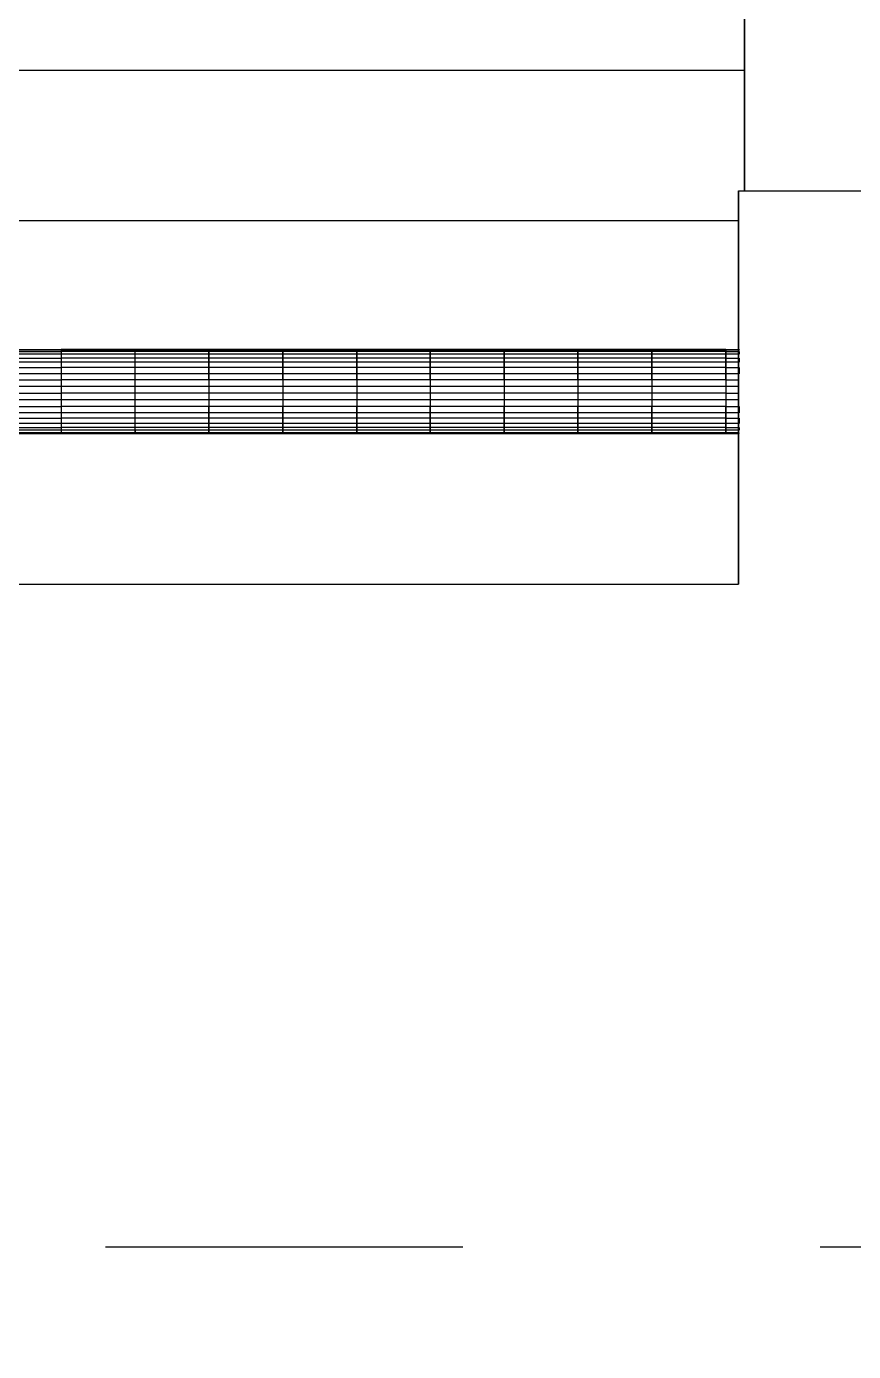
# Model space of a CAD drawing. Header units: metres. Extents: x -298 to 779, y -265 to 213.
# Drawn here: x -89.1789 to -88.9475, y -2.1569 to -1.7862 of the extents above; entities that cross this region are included whole.
import ezdxf

# ---------------------------------------------------------------- set-up
doc = ezdxf.new("R2010")
doc.units = ezdxf.units.M
doc.header["$LTSCALE"] = 0.01
doc.header["$MEASUREMENT"] = 0
doc.linetypes.add('ACAD_ISO08W100', pattern=[36, 24, -3, 6, -3])
doc.layers.add('Dimension', color=253, linetype='ACAD_ISO08W100', transparency=0.5)
doc.layers.add('Furniture', color=130, linetype='Continuous')
doc.layers.add('HATCH', color=90, linetype='Continuous')

msp = doc.modelspace()

# ---------------------------------------------------------------- hatches: boundary and pattern name
at = {"layer": 'HATCH', "transparency": 33554457}
h = msp.add_hatch(dxfattribs=at)
h.set_pattern_fill('ANSI37', color=256, scale=2, angle=45)
h.set_pattern_definition([(90, (-150.1155, 1e-14), (-0.25, 0), []), (180, (-150.1155, 1e-14), (-3e-17, -0.25), [])])
h.paths.add_polyline_path([(-84.48379, 1.87232), (-86.18379, 1.87232), (-86.18379, 0.87232), (-86.13379, 0.87232), (-86.13379, 0.97232), (-86.13379, 1.47232), (-86.13379, 1.57232), (-86.09879, 1.57232, -0.405536), (-85.43277, 0.87232), (-85.38379, 0.87232), (-84.48379, 0.87232)])
h.paths.add_polyline_path([(-85.34575, 1.51839, -0.029221), (-84.73733, 1.62222), (-84.73733, 1.65208), (-84.72933, 1.66008), (-84.70111, 1.66008), (-84.69303, 1.65223), (-84.69229, 1.62609), (-84.55384, 1.57119, -0.100832), (-84.55384, 1.17344), (-84.69229, 1.11855), (-84.73733, 1.12241, -0.029221), (-85.34575, 1.22624, -0.049393), (-85.36533, 1.37232, -0.049393)], flags=16)
h.paths.add_polyline_path([(-84.62133, 1.57082), (-84.62133, 1.17382, -0.414214), (-84.62933, 1.16582), (-84.83733, 1.16582, -0.414214), (-84.84533, 1.17382), (-84.84533, 1.57082, -0.414214), (-84.83733, 1.57882), (-84.62933, 1.57882, -0.414214)], flags=0)
h.paths.add_polyline_path([(-84.73733, 1.6118), (-84.69189, 1.6118), (-84.69135, 1.59273, 0.006314), (-84.73733, 1.59893)], flags=0)
h.paths.add_polyline_path([(-83.68379, 1.77232), (-83.98379, 1.77232), (-83.98379, 1.87232), (-84.28379, 1.87232), (-84.28379, 0.87232), (-84.23379, 0.87232), (-84.23379, 0.97232), (-84.23379, 1.47232), (-84.23379, 1.57232), (-84.19879, 1.57232, -0.217979), (-83.68379, 1.31138)])
h.paths.add_polyline_path([(-82.88379, 1.87232), (-83.58379, 1.87232), (-83.58379, 1.77232), (-83.68379, 1.77232), (-83.68379, 1.31138, -0.172324), (-83.53277, 0.87232), (-83.48379, 0.87232), (-82.88379, 0.87232), (-82.88379, 1.30982), (-82.89629, 1.30982), (-82.89629, 1.34732), (-82.98379, 1.33482), (-83.00879, 1.32232), (-83.03379, 1.32232), (-83.03379, 1.42232), (-83.00879, 1.42232), (-82.98379, 1.40982), (-82.89629, 1.39732), (-82.89629, 1.43482), (-82.88379, 1.43482)])
h.paths.add_polyline_path([(-83.68379, 1.31138, 0.217979), (-84.19879, 1.57232), (-84.19879, 1.47232), (-84.19879, 0.97232), (-84.19879, 0.87232), (-83.68379, 0.87232)])
h.paths.add_polyline_path([(-83.68379, 1.31138), (-83.68379, 0.87232), (-83.53277, 0.87232, 0.172324)], flags=17)
h.paths.add_polyline_path([(-86.09879, 1.57232), (-86.09879, 1.47232), (-86.09879, 0.97232), (-86.09879, 0.87232), (-85.43277, 0.87232, 0.405536)], flags=17)
h.paths.add_polyline_path([(-99.87541, 7.37421), (-99.62002, 7.37421), (-99.62002, 7.78635), (-99.87541, 7.78635)], flags=9)
h.paths.add_polyline_path([(-99.96143, -2.32661), (-99.55065, -2.32661), (-99.55065, -1.91446), (-99.96143, -1.91446)], flags=9)
h.paths.add_polyline_path([(-99.87487, -1.32661), (-99.61948, -1.32661), (-99.61948, -0.91446), (-99.87487, -0.91446)], flags=9)
h.paths.add_polyline_path([(-99.87473, 1.67339), (-99.61934, 1.67339), (-99.61934, 2.08554), (-99.87473, 2.08554)], flags=9)
h.paths.add_polyline_path([(-99.87548, 4.27421), (-99.62009, 4.27421), (-99.62009, 4.68635), (-99.87548, 4.68635)], flags=9)
h.paths.add_polyline_path([(-99.87405, 5.77339), (-99.61866, 5.77339), (-99.61866, 6.18554), (-99.87405, 6.18554)], flags=9)
h.paths.add_polyline_path([(-99.87023, 8.77421), (-99.61484, 8.77421), (-99.61484, 9.18635), (-99.87023, 9.18635)], flags=9)
h.paths.add_polyline_path([(-100.23111, 10.77339), (-99.97572, 10.77339), (-99.97572, 11.18554), (-100.23111, 11.18554)], flags=9)
h.paths.add_polyline_path([(-99.87193, 11.27339), (-99.61654, 11.27339), (-99.61654, 11.68554), (-99.87193, 11.68554)], flags=9)
h.paths.add_polyline_path([(-99.86477, 13.77339), (-99.60938, 13.77339), (-99.60938, 14.18554), (-99.86477, 14.18554)], flags=9)
h.paths.add_polyline_path([(-80.83029, 21.59496), (-80.55962, 21.59496), (-80.55962, 22.00711), (-80.83029, 22.00711)], flags=9)
h.paths.add_polyline_path([(-83.83664, 21.59496), (-83.55028, 21.59496), (-83.55028, 22.00711), (-83.83664, 22.00711)], flags=9)
h.paths.add_polyline_path([(-88.64414, 21.59496), (-88.34237, 21.59496), (-88.34237, 22.00711), (-88.64414, 22.00711)], flags=9)
h.paths.add_polyline_path([(-90.34223, 21.59155), (-90.04046, 21.59155), (-90.04046, 22.00369), (-90.34223, 22.00369)], flags=9)
h.paths.add_polyline_path([(-92.13589, 21.59496), (-91.84953, 21.59496), (-91.84953, 22.00711), (-92.13589, 22.00711)], flags=9)
h.paths.add_polyline_path([(-93.9337, 21.59496), (-93.64653, 21.59496), (-93.64653, 22.00711), (-93.9337, 22.00711)], flags=9)

# ---------------------------------------------------------------- linework, layer by layer
at = {"layer": 'Dimension'}
msp.add_line((-98.13679, -2.12768), (-78.11162, -2.12768), dxfattribs=at)
at = {"layer": 'Furniture'}
for p, q in [((-88.97796, -1.83235), (-88.97796, -1.76143)), ((-88.97796, -1.76143), (-88.97796, -1.83235)), ((-88.97778, -1.79849), (-89.59055, -1.79849)), ((-88.97966, -1.9422), (-88.97966, -1.83216)), ((-88.97966, -1.83216), (-88.97966, -1.9422)), ((-88.97966, -1.83216), (-88.86379, -1.83216)), ((-89.57945, -1.84044), (-88.97966, -1.84044)), ((-89.18977, -1.87655), (-89.16926, -1.87655)), ((-89.16926, -1.87674), (-89.18977, -1.87674)), ((-89.18977, -1.87712), (-89.16926, -1.87712)), ((-89.16926, -1.87787), (-89.18977, -1.87787)), ((-89.18977, -1.879), (-89.16926, -1.879)), ((-89.14857, -1.87655), (-89.16926, -1.87655)), ((-89.16926, -1.87655), (-89.16926, -1.87674)), ((-89.16926, -1.87674), (-89.16926, -1.87655)), ((-89.16926, -1.87655), (-89.16926, -1.87674)), ((-89.14857, -1.87674), (-89.16926, -1.87674)), ((-89.16926, -1.87674), (-89.16926, -1.87712)), ((-89.16926, -1.87674), (-89.16926, -1.87712)), ((-89.14857, -1.87712), (-89.16926, -1.87712)), ((-89.16926, -1.87712), (-89.16926, -1.87787)), ((-89.16926, -1.87712), (-89.16926, -1.87787)), ((-89.16926, -1.87712), (-89.16926, -1.87787)), ((-89.14857, -1.87787), (-89.16926, -1.87787)), ((-89.16926, -1.87787), (-89.16926, -1.879)), ((-89.16926, -1.87787), (-89.16926, -1.879)), ((-89.14857, -1.879), (-89.16926, -1.879)), ((-89.16926, -1.879), (-89.16926, -1.88012)), ((-89.16926, -1.879), (-89.16926, -1.88012)), ((-89.16926, -1.879), (-89.16926, -1.88012)), ((-89.12788, -1.87655), (-89.14857, -1.87655)), ((-89.14857, -1.87674), (-89.14857, -1.87655)), ((-89.14857, -1.87655), (-89.14857, -1.87674)), ((-89.12788, -1.87674), (-89.14857, -1.87674)), ((-89.14857, -1.87712), (-89.14857, -1.87674)), ((-89.12788, -1.87712), (-89.14857, -1.87712)), ((-89.14857, -1.87787), (-89.14857, -1.87712)), ((-89.12788, -1.87787), (-89.14857, -1.87787)), ((-89.14857, -1.879), (-89.14857, -1.87787)), ((-89.12788, -1.879), (-89.14857, -1.879)), ((-89.14857, -1.88012), (-89.14857, -1.879)), ((-89.10719, -1.87655), (-89.12788, -1.87655)), ((-89.12788, -1.87674), (-89.12788, -1.87655)), ((-89.10719, -1.87674), (-89.12788, -1.87674)), ((-89.12788, -1.87712), (-89.12788, -1.87674)), ((-89.12788, -1.87674), (-89.12788, -1.87712)), ((-89.10719, -1.87712), (-89.12788, -1.87712)), ((-89.12788, -1.87787), (-89.12788, -1.87712)), ((-89.12788, -1.87712), (-89.12788, -1.87787)), ((-89.10719, -1.87787), (-89.12788, -1.87787)), ((-89.12788, -1.879), (-89.12788, -1.87787)), ((-89.12788, -1.87787), (-89.12788, -1.879)), ((-89.10719, -1.879), (-89.12788, -1.879)), ((-89.12788, -1.88012), (-89.12788, -1.879)), ((-89.12788, -1.879), (-89.12788, -1.88012)), ((-89.0865, -1.87655), (-89.10719, -1.87655)), ((-89.10719, -1.87674), (-89.10719, -1.87655)), ((-89.0865, -1.87674), (-89.10719, -1.87674)), ((-89.10719, -1.87712), (-89.10719, -1.87674)), ((-89.10719, -1.87674), (-89.10719, -1.87712)), ((-89.0865, -1.87712), (-89.10719, -1.87712)), ((-89.10719, -1.87787), (-89.10719, -1.87712)), ((-89.10719, -1.87712), (-89.10719, -1.87787)), ((-89.0865, -1.87787), (-89.10719, -1.87787)), ((-89.10719, -1.879), (-89.10719, -1.87787)), ((-89.10719, -1.87787), (-89.10719, -1.879)), ((-89.0865, -1.879), (-89.10719, -1.879)), ((-89.10719, -1.88012), (-89.10719, -1.879)), ((-89.10719, -1.879), (-89.10719, -1.88012)), ((-89.066, -1.87655), (-89.0865, -1.87655)), ((-89.0865, -1.87674), (-89.0865, -1.87655)), ((-89.066, -1.87674), (-89.0865, -1.87674)), ((-89.0865, -1.87712), (-89.0865, -1.87674)), ((-89.0865, -1.87674), (-89.0865, -1.87712)), ((-89.066, -1.87712), (-89.0865, -1.87712)), ((-89.0865, -1.87787), (-89.0865, -1.87712)), ((-89.0865, -1.87712), (-89.0865, -1.87787)), ((-89.066, -1.87787), (-89.0865, -1.87787)), ((-89.0865, -1.879), (-89.0865, -1.87787)), ((-89.0865, -1.87787), (-89.0865, -1.879)), ((-89.066, -1.879), (-89.0865, -1.879)), ((-89.0865, -1.88012), (-89.0865, -1.879)), ((-89.0865, -1.879), (-89.0865, -1.88012)), ((-89.0453, -1.87655), (-89.066, -1.87655)), ((-89.066, -1.87674), (-89.066, -1.87655)), ((-89.0453, -1.87674), (-89.066, -1.87674)), ((-89.066, -1.87712), (-89.066, -1.87674)), ((-89.066, -1.87674), (-89.066, -1.87712)), ((-89.0453, -1.87712), (-89.066, -1.87712)), ((-89.066, -1.87787), (-89.066, -1.87712)), ((-89.066, -1.87712), (-89.066, -1.87787)), ((-89.0453, -1.87787), (-89.066, -1.87787)), ((-89.066, -1.879), (-89.066, -1.87787)), ((-89.066, -1.87787), (-89.066, -1.879)), ((-89.0453, -1.879), (-89.066, -1.879)), ((-89.066, -1.88012), (-89.066, -1.879)), ((-89.066, -1.879), (-89.066, -1.88012)), ((-89.02461, -1.87655), (-89.0453, -1.87655)), ((-89.0453, -1.87674), (-89.0453, -1.87655)), ((-89.02461, -1.87674), (-89.0453, -1.87674)), ((-89.0453, -1.87712), (-89.0453, -1.87674)), ((-89.0453, -1.87674), (-89.0453, -1.87712)), ((-89.02461, -1.87712), (-89.0453, -1.87712)), ((-89.0453, -1.87787), (-89.0453, -1.87712)), ((-89.0453, -1.87712), (-89.0453, -1.87787)), ((-89.02461, -1.87787), (-89.0453, -1.87787)), ((-89.0453, -1.879), (-89.0453, -1.87787)), ((-89.0453, -1.87787), (-89.0453, -1.879)), ((-89.02461, -1.879), (-89.0453, -1.879)), ((-89.0453, -1.88012), (-89.0453, -1.879)), ((-89.0453, -1.879), (-89.0453, -1.88012)), ((-89.00392, -1.87655), (-89.02461, -1.87655)), ((-89.02461, -1.87674), (-89.02461, -1.87655)), ((-89.00392, -1.87674), (-89.02461, -1.87674)), ((-89.02461, -1.87712), (-89.02461, -1.87674)), ((-89.02461, -1.87674), (-89.02461, -1.87712)), ((-89.00392, -1.87712), (-89.02461, -1.87712)), ((-89.02461, -1.87787), (-89.02461, -1.87712)), ((-89.02461, -1.87712), (-89.02461, -1.87787)), ((-89.00392, -1.87787), (-89.02461, -1.87787)), ((-89.02461, -1.879), (-89.02461, -1.87787)), ((-89.02461, -1.87787), (-89.02461, -1.879)), ((-89.00392, -1.879), (-89.02461, -1.879)), ((-89.02461, -1.88012), (-89.02461, -1.879)), ((-89.02461, -1.879), (-89.02461, -1.88012)), ((-88.98323, -1.87655), (-89.00392, -1.87655)), ((-89.00392, -1.87674), (-89.00392, -1.87655)), ((-88.98323, -1.87674), (-89.00392, -1.87674)), ((-89.00392, -1.87712), (-89.00392, -1.87674)), ((-89.00392, -1.87674), (-89.00392, -1.87712)), ((-88.98323, -1.87712), (-89.00392, -1.87712)), ((-89.00392, -1.87787), (-89.00392, -1.87712)), ((-89.00392, -1.87712), (-89.00392, -1.87787)), ((-88.98323, -1.87787), (-89.00392, -1.87787)), ((-89.00392, -1.879), (-89.00392, -1.87787)), ((-89.00392, -1.87787), (-89.00392, -1.879)), ((-88.98323, -1.879), (-89.00392, -1.879)), ((-89.00392, -1.88012), (-89.00392, -1.879)), ((-89.00392, -1.879), (-89.00392, -1.88012)), ((-88.98323, -1.87655), (-88.97947, -1.87655)), ((-88.98323, -1.87674), (-88.98323, -1.87655)), ((-88.97947, -1.87674), (-88.98323, -1.87674)), ((-88.98323, -1.87674), (-88.98323, -1.87712)), ((-88.98323, -1.87712), (-88.98323, -1.87674)), ((-88.98323, -1.87674), (-88.98323, -1.87712)), ((-88.98323, -1.87712), (-88.97947, -1.87712)), ((-88.98323, -1.87787), (-88.98323, -1.87712)), ((-88.98323, -1.87712), (-88.98323, -1.87787)), ((-88.97947, -1.87787), (-88.98323, -1.87787)), ((-88.98323, -1.87787), (-88.98323, -1.879)), ((-88.98323, -1.879), (-88.98323, -1.87787)), ((-88.98323, -1.87787), (-88.98323, -1.879)), ((-88.98323, -1.879), (-88.97947, -1.879)), ((-88.98323, -1.88012), (-88.98323, -1.879)), ((-88.98323, -1.879), (-88.98323, -1.88012)), ((-88.97947, -1.87655), (-88.97947, -1.87674)), ((-88.97947, -1.87712), (-88.97947, -1.87787)), ((-88.97947, -1.879), (-88.97947, -1.88012)), ((-89.16926, -1.88012), (-89.18977, -1.88012)), ((-89.18977, -1.88163), (-89.16926, -1.88163)), ((-89.16926, -1.88332), (-89.18977, -1.88332)), ((-89.14857, -1.88012), (-89.16926, -1.88012)), ((-89.16926, -1.88012), (-89.16926, -1.88163)), ((-89.16926, -1.88012), (-89.16926, -1.88163)), ((-89.14857, -1.88163), (-89.16926, -1.88163)), ((-89.16926, -1.88163), (-89.16926, -1.88332)), ((-89.16926, -1.88163), (-89.16926, -1.88332)), ((-89.16926, -1.88163), (-89.16926, -1.88332)), ((-89.14857, -1.88332), (-89.16926, -1.88332)), ((-89.16926, -1.88332), (-89.16926, -1.88502)), ((-89.16926, -1.88332), (-89.16926, -1.88502)), ((-89.12788, -1.88012), (-89.14857, -1.88012)), ((-89.14857, -1.88163), (-89.14857, -1.88012)), ((-89.12788, -1.88163), (-89.14857, -1.88163)), ((-89.14857, -1.88332), (-89.14857, -1.88163)), ((-89.12788, -1.88332), (-89.14857, -1.88332)), ((-89.14857, -1.88502), (-89.14857, -1.88332)), ((-89.10719, -1.88012), (-89.12788, -1.88012)), ((-89.12788, -1.88163), (-89.12788, -1.88012)), ((-89.12788, -1.88012), (-89.12788, -1.88163)), ((-89.10719, -1.88163), (-89.12788, -1.88163)), ((-89.12788, -1.88332), (-89.12788, -1.88163)), ((-89.12788, -1.88163), (-89.12788, -1.88332)), ((-89.10719, -1.88332), (-89.12788, -1.88332)), ((-89.12788, -1.88502), (-89.12788, -1.88332)), ((-89.12788, -1.88332), (-89.12788, -1.88502)), ((-89.0865, -1.88012), (-89.10719, -1.88012)), ((-89.10719, -1.88163), (-89.10719, -1.88012)), ((-89.10719, -1.88012), (-89.10719, -1.88163)), ((-89.0865, -1.88163), (-89.10719, -1.88163)), ((-89.10719, -1.88332), (-89.10719, -1.88163)), ((-89.10719, -1.88163), (-89.10719, -1.88332)), ((-89.0865, -1.88332), (-89.10719, -1.88332)), ((-89.10719, -1.88502), (-89.10719, -1.88332)), ((-89.10719, -1.88332), (-89.10719, -1.88502)), ((-89.066, -1.88012), (-89.0865, -1.88012)), ((-89.0865, -1.88163), (-89.0865, -1.88012)), ((-89.0865, -1.88012), (-89.0865, -1.88163)), ((-89.066, -1.88163), (-89.0865, -1.88163)), ((-89.0865, -1.88332), (-89.0865, -1.88163)), ((-89.0865, -1.88163), (-89.0865, -1.88332)), ((-89.066, -1.88332), (-89.0865, -1.88332)), ((-89.0865, -1.88502), (-89.0865, -1.88332)), ((-89.0865, -1.88332), (-89.0865, -1.88502)), ((-89.0453, -1.88012), (-89.066, -1.88012)), ((-89.066, -1.88163), (-89.066, -1.88012)), ((-89.066, -1.88012), (-89.066, -1.88163)), ((-89.0453, -1.88163), (-89.066, -1.88163)), ((-89.066, -1.88332), (-89.066, -1.88163)), ((-89.066, -1.88163), (-89.066, -1.88332)), ((-89.0453, -1.88332), (-89.066, -1.88332)), ((-89.066, -1.88502), (-89.066, -1.88332)), ((-89.066, -1.88332), (-89.066, -1.88502)), ((-89.02461, -1.88012), (-89.0453, -1.88012)), ((-89.0453, -1.88163), (-89.0453, -1.88012)), ((-89.0453, -1.88012), (-89.0453, -1.88163)), ((-89.02461, -1.88163), (-89.0453, -1.88163)), ((-89.0453, -1.88332), (-89.0453, -1.88163)), ((-89.0453, -1.88163), (-89.0453, -1.88332)), ((-89.02461, -1.88332), (-89.0453, -1.88332)), ((-89.0453, -1.88502), (-89.0453, -1.88332)), ((-89.0453, -1.88332), (-89.0453, -1.88502)), ((-89.00392, -1.88012), (-89.02461, -1.88012)), ((-89.02461, -1.88163), (-89.02461, -1.88012)), ((-89.02461, -1.88012), (-89.02461, -1.88163)), ((-89.00392, -1.88163), (-89.02461, -1.88163)), ((-89.02461, -1.88332), (-89.02461, -1.88163)), ((-89.02461, -1.88163), (-89.02461, -1.88332)), ((-89.00392, -1.88332), (-89.02461, -1.88332)), ((-89.02461, -1.88502), (-89.02461, -1.88332)), ((-89.02461, -1.88332), (-89.02461, -1.88502)), ((-88.98323, -1.88012), (-89.00392, -1.88012)), ((-89.00392, -1.88163), (-89.00392, -1.88012)), ((-89.00392, -1.88012), (-89.00392, -1.88163)), ((-88.98323, -1.88163), (-89.00392, -1.88163)), ((-89.00392, -1.88332), (-89.00392, -1.88163)), ((-89.00392, -1.88163), (-89.00392, -1.88332)), ((-88.98323, -1.88332), (-89.00392, -1.88332)), ((-89.00392, -1.88502), (-89.00392, -1.88332)), ((-89.00392, -1.88332), (-89.00392, -1.88502)), ((-88.97947, -1.88012), (-88.98323, -1.88012)), ((-88.98323, -1.88012), (-88.98323, -1.88163)), ((-88.98323, -1.88163), (-88.98323, -1.88012)), ((-88.98323, -1.88012), (-88.98323, -1.88163)), ((-88.98323, -1.88163), (-88.97947, -1.88163)), ((-88.98323, -1.88332), (-88.98323, -1.88163)), ((-88.98323, -1.88163), (-88.98323, -1.88332)), ((-88.97947, -1.88332), (-88.98323, -1.88332)), ((-88.98323, -1.88332), (-88.98323, -1.88502)), ((-88.98323, -1.88502), (-88.98323, -1.88332)), ((-88.98323, -1.88332), (-88.98323, -1.88502)), ((-88.97947, -1.88163), (-88.97947, -1.88332)), ((-89.18977, -1.88502), (-89.16926, -1.88502)), ((-89.16926, -1.8869), (-89.18977, -1.8869)), ((-89.14857, -1.88502), (-89.16926, -1.88502)), ((-89.16926, -1.88502), (-89.16926, -1.8869)), ((-89.14857, -1.8869), (-89.16926, -1.8869)), ((-89.16926, -1.8869), (-89.16926, -1.88878)), ((-89.12788, -1.88502), (-89.14857, -1.88502)), ((-89.14857, -1.8869), (-89.14857, -1.88502)), ((-89.12788, -1.8869), (-89.14857, -1.8869)), ((-89.14857, -1.88878), (-89.14857, -1.8869)), ((-89.10719, -1.88502), (-89.12788, -1.88502)), ((-89.12788, -1.88502), (-89.12788, -1.8869)), ((-89.10719, -1.8869), (-89.12788, -1.8869)), ((-89.12788, -1.8869), (-89.12788, -1.88878)), ((-89.0865, -1.88502), (-89.10719, -1.88502)), ((-89.10719, -1.88502), (-89.10719, -1.8869)), ((-89.0865, -1.8869), (-89.10719, -1.8869)), ((-89.10719, -1.8869), (-89.10719, -1.88878)), ((-89.066, -1.88502), (-89.0865, -1.88502)), ((-89.0865, -1.88502), (-89.0865, -1.8869)), ((-89.066, -1.8869), (-89.0865, -1.8869)), ((-89.0865, -1.8869), (-89.0865, -1.88878)), ((-89.0453, -1.88502), (-89.066, -1.88502)), ((-89.066, -1.88502), (-89.066, -1.8869)), ((-89.0453, -1.8869), (-89.066, -1.8869)), ((-89.066, -1.8869), (-89.066, -1.88878)), ((-89.02461, -1.88502), (-89.0453, -1.88502)), ((-89.0453, -1.88502), (-89.0453, -1.8869)), ((-89.02461, -1.8869), (-89.0453, -1.8869)), ((-89.0453, -1.8869), (-89.0453, -1.88878)), ((-89.00392, -1.88502), (-89.02461, -1.88502)), ((-89.02461, -1.88502), (-89.02461, -1.8869)), ((-89.00392, -1.8869), (-89.02461, -1.8869)), ((-89.02461, -1.8869), (-89.02461, -1.88878)), ((-88.98323, -1.88502), (-89.00392, -1.88502)), ((-89.00392, -1.88502), (-89.00392, -1.8869)), ((-88.98323, -1.8869), (-89.00392, -1.8869)), ((-89.00392, -1.8869), (-89.00392, -1.88878)), ((-88.98323, -1.88502), (-88.97947, -1.88502)), ((-88.98323, -1.88502), (-88.98323, -1.8869)), ((-88.97947, -1.8869), (-88.98323, -1.8869)), ((-88.98323, -1.8869), (-88.98323, -1.88878)), ((-89.18977, -1.88878), (-89.16926, -1.88878)), ((-89.16926, -1.89066), (-89.18977, -1.89066)), ((-89.14857, -1.88878), (-89.16926, -1.88878)), ((-89.16926, -1.88878), (-89.16926, -1.89066)), ((-89.14857, -1.89066), (-89.16926, -1.89066)), ((-89.16926, -1.89066), (-89.16926, -1.89254)), ((-89.12788, -1.88878), (-89.14857, -1.88878)), ((-89.14857, -1.89066), (-89.14857, -1.88878)), ((-89.12788, -1.89066), (-89.14857, -1.89066)), ((-89.14857, -1.89254), (-89.14857, -1.89066)), ((-89.10719, -1.88878), (-89.12788, -1.88878)), ((-89.12788, -1.88878), (-89.12788, -1.89066)), ((-89.10719, -1.89066), (-89.12788, -1.89066)), ((-89.12788, -1.89066), (-89.12788, -1.89254)), ((-89.0865, -1.88878), (-89.10719, -1.88878)), ((-89.10719, -1.88878), (-89.10719, -1.89066)), ((-89.0865, -1.89066), (-89.10719, -1.89066)), ((-89.10719, -1.89066), (-89.10719, -1.89254)), ((-89.066, -1.88878), (-89.0865, -1.88878)), ((-89.0865, -1.88878), (-89.0865, -1.89066)), ((-89.066, -1.89066), (-89.0865, -1.89066)), ((-89.0865, -1.89066), (-89.0865, -1.89254)), ((-89.0453, -1.88878), (-89.066, -1.88878)), ((-89.066, -1.88878), (-89.066, -1.89066)), ((-89.0453, -1.89066), (-89.066, -1.89066)), ((-89.066, -1.89066), (-89.066, -1.89254)), ((-89.02461, -1.88878), (-89.0453, -1.88878)), ((-89.0453, -1.88878), (-89.0453, -1.89066)), ((-89.02461, -1.89066), (-89.0453, -1.89066)), ((-89.0453, -1.89066), (-89.0453, -1.89254)), ((-89.00392, -1.88878), (-89.02461, -1.88878)), ((-89.02461, -1.88878), (-89.02461, -1.89066)), ((-89.00392, -1.89066), (-89.02461, -1.89066)), ((-89.02461, -1.89066), (-89.02461, -1.89254)), ((-88.98323, -1.88878), (-89.00392, -1.88878)), ((-89.00392, -1.88878), (-89.00392, -1.89066)), ((-88.98323, -1.89066), (-89.00392, -1.89066)), ((-89.00392, -1.89066), (-89.00392, -1.89254)), ((-88.98323, -1.88878), (-88.97947, -1.88878)), ((-88.98323, -1.88878), (-88.98323, -1.89066)), ((-88.97947, -1.89066), (-88.98323, -1.89066)), ((-88.98323, -1.89066), (-88.98323, -1.89254)), ((-89.18977, -1.89254), (-89.16926, -1.89254)), ((-89.16926, -1.89423), (-89.18977, -1.89423)), ((-89.14857, -1.89254), (-89.16926, -1.89254)), ((-89.16926, -1.89254), (-89.16926, -1.89423)), ((-89.16926, -1.89254), (-89.16926, -1.89423)), ((-89.16926, -1.89254), (-89.16926, -1.89423)), ((-89.14857, -1.89423), (-89.16926, -1.89423)), ((-89.16926, -1.89423), (-89.16926, -1.89574)), ((-89.16926, -1.89423), (-89.16926, -1.89574)), ((-89.12788, -1.89254), (-89.14857, -1.89254)), ((-89.14857, -1.89423), (-89.14857, -1.89254)), ((-89.12788, -1.89423), (-89.14857, -1.89423)), ((-89.14857, -1.89574), (-89.14857, -1.89423)), ((-89.10719, -1.89254), (-89.12788, -1.89254)), ((-89.12788, -1.89423), (-89.12788, -1.89254)), ((-89.12788, -1.89254), (-89.12788, -1.89423)), ((-89.10719, -1.89423), (-89.12788, -1.89423)), ((-89.12788, -1.89574), (-89.12788, -1.89423)), ((-89.12788, -1.89423), (-89.12788, -1.89574)), ((-89.0865, -1.89254), (-89.10719, -1.89254)), ((-89.10719, -1.89423), (-89.10719, -1.89254)), ((-89.10719, -1.89254), (-89.10719, -1.89423)), ((-89.0865, -1.89423), (-89.10719, -1.89423)), ((-89.10719, -1.89574), (-89.10719, -1.89423)), ((-89.10719, -1.89423), (-89.10719, -1.89574)), ((-89.066, -1.89254), (-89.0865, -1.89254)), ((-89.0865, -1.89423), (-89.0865, -1.89254)), ((-89.0865, -1.89254), (-89.0865, -1.89423)), ((-89.066, -1.89423), (-89.0865, -1.89423)), ((-89.0865, -1.89574), (-89.0865, -1.89423)), ((-89.0865, -1.89423), (-89.0865, -1.89574)), ((-89.0453, -1.89254), (-89.066, -1.89254)), ((-89.066, -1.89423), (-89.066, -1.89254)), ((-89.066, -1.89254), (-89.066, -1.89423)), ((-89.0453, -1.89423), (-89.066, -1.89423)), ((-89.066, -1.89574), (-89.066, -1.89423)), ((-89.066, -1.89423), (-89.066, -1.89574)), ((-89.02461, -1.89254), (-89.0453, -1.89254)), ((-89.0453, -1.89423), (-89.0453, -1.89254)), ((-89.0453, -1.89254), (-89.0453, -1.89423)), ((-89.02461, -1.89423), (-89.0453, -1.89423)), ((-89.0453, -1.89574), (-89.0453, -1.89423)), ((-89.0453, -1.89423), (-89.0453, -1.89574)), ((-89.00392, -1.89254), (-89.02461, -1.89254)), ((-89.02461, -1.89423), (-89.02461, -1.89254)), ((-89.02461, -1.89254), (-89.02461, -1.89423)), ((-89.00392, -1.89423), (-89.02461, -1.89423)), ((-89.02461, -1.89574), (-89.02461, -1.89423)), ((-89.02461, -1.89423), (-89.02461, -1.89574)), ((-88.98323, -1.89254), (-89.00392, -1.89254)), ((-89.00392, -1.89423), (-89.00392, -1.89254)), ((-89.00392, -1.89254), (-89.00392, -1.89423)), ((-88.98323, -1.89423), (-89.00392, -1.89423)), ((-89.00392, -1.89574), (-89.00392, -1.89423)), ((-89.00392, -1.89423), (-89.00392, -1.89574)), ((-88.98323, -1.89254), (-88.97947, -1.89254)), ((-88.98323, -1.89423), (-88.98323, -1.89254)), ((-88.98323, -1.89254), (-88.98323, -1.89423)), ((-88.97947, -1.89423), (-88.98323, -1.89423)), ((-88.98323, -1.89423), (-88.98323, -1.89574)), ((-88.98323, -1.89574), (-88.98323, -1.89423)), ((-88.98323, -1.89423), (-88.98323, -1.89574)), ((-88.97947, -1.89254), (-88.97947, -1.89423)), ((-89.18977, -1.89574), (-89.16926, -1.89574)), ((-89.16926, -1.89724), (-89.18977, -1.89724)), ((-89.14857, -1.89574), (-89.16926, -1.89574)), ((-89.16926, -1.89574), (-89.16926, -1.89724)), ((-89.16926, -1.89574), (-89.16926, -1.89724)), ((-89.16926, -1.89574), (-89.16926, -1.89724)), ((-89.14857, -1.89724), (-89.16926, -1.89724)), ((-89.16926, -1.89724), (-89.16926, -1.89837)), ((-89.16926, -1.89724), (-89.16926, -1.89837)), ((-89.12788, -1.89574), (-89.14857, -1.89574)), ((-89.14857, -1.89724), (-89.14857, -1.89574)), ((-89.12788, -1.89724), (-89.14857, -1.89724)), ((-89.14857, -1.89837), (-89.14857, -1.89724)), ((-89.10719, -1.89574), (-89.12788, -1.89574)), ((-89.12788, -1.89724), (-89.12788, -1.89574)), ((-89.12788, -1.89574), (-89.12788, -1.89724)), ((-89.10719, -1.89724), (-89.12788, -1.89724)), ((-89.12788, -1.89837), (-89.12788, -1.89724)), ((-89.12788, -1.89724), (-89.12788, -1.89837)), ((-89.0865, -1.89574), (-89.10719, -1.89574)), ((-89.10719, -1.89724), (-89.10719, -1.89574)), ((-89.10719, -1.89574), (-89.10719, -1.89724)), ((-89.0865, -1.89724), (-89.10719, -1.89724)), ((-89.10719, -1.89837), (-89.10719, -1.89724)), ((-89.10719, -1.89724), (-89.10719, -1.89837)), ((-89.066, -1.89574), (-89.0865, -1.89574)), ((-89.0865, -1.89724), (-89.0865, -1.89574)), ((-89.0865, -1.89574), (-89.0865, -1.89724)), ((-89.066, -1.89724), (-89.0865, -1.89724)), ((-89.0865, -1.89837), (-89.0865, -1.89724)), ((-89.0865, -1.89724), (-89.0865, -1.89837)), ((-89.0453, -1.89574), (-89.066, -1.89574)), ((-89.066, -1.89724), (-89.066, -1.89574)), ((-89.066, -1.89574), (-89.066, -1.89724)), ((-89.0453, -1.89724), (-89.066, -1.89724)), ((-89.066, -1.89837), (-89.066, -1.89724)), ((-89.066, -1.89724), (-89.066, -1.89837)), ((-89.02461, -1.89574), (-89.0453, -1.89574)), ((-89.0453, -1.89724), (-89.0453, -1.89574)), ((-89.0453, -1.89574), (-89.0453, -1.89724)), ((-89.02461, -1.89724), (-89.0453, -1.89724)), ((-89.0453, -1.89837), (-89.0453, -1.89724)), ((-89.0453, -1.89724), (-89.0453, -1.89837)), ((-89.00392, -1.89574), (-89.02461, -1.89574)), ((-89.02461, -1.89724), (-89.02461, -1.89574)), ((-89.02461, -1.89574), (-89.02461, -1.89724)), ((-89.00392, -1.89724), (-89.02461, -1.89724)), ((-89.02461, -1.89837), (-89.02461, -1.89724)), ((-89.02461, -1.89724), (-89.02461, -1.89837)), ((-88.98323, -1.89574), (-89.00392, -1.89574)), ((-89.00392, -1.89724), (-89.00392, -1.89574)), ((-89.00392, -1.89574), (-89.00392, -1.89724)), ((-88.98323, -1.89724), (-89.00392, -1.89724)), ((-89.00392, -1.89837), (-89.00392, -1.89724)), ((-89.00392, -1.89724), (-89.00392, -1.89837)), ((-88.98323, -1.89574), (-88.97947, -1.89574)), ((-88.98323, -1.89724), (-88.98323, -1.89574)), ((-88.98323, -1.89574), (-88.98323, -1.89724)), ((-88.97947, -1.89724), (-88.98323, -1.89724)), ((-88.98323, -1.89724), (-88.98323, -1.89837)), ((-88.98323, -1.89837), (-88.98323, -1.89724)), ((-88.98323, -1.89724), (-88.98323, -1.89837)), ((-88.97947, -1.89574), (-88.97947, -1.89724)), ((-89.18977, -1.89837), (-89.16926, -1.89837)), ((-89.16926, -1.89912), (-89.18977, -1.89912)), ((-89.16926, -1.89988), (-89.18977, -1.89988)), ((-89.18977, -1.90006), (-89.16926, -1.90006)), ((-89.18977, -1.90006), (-89.16926, -1.90006)), ((-89.14857, -1.89837), (-89.16926, -1.89837)), ((-89.16926, -1.89837), (-89.16926, -1.89912)), ((-89.16926, -1.89837), (-89.16926, -1.89912)), ((-89.16926, -1.89837), (-89.16926, -1.89912)), ((-89.14857, -1.89912), (-89.16926, -1.89912)), ((-89.16926, -1.89912), (-89.16926, -1.90006)), ((-89.16926, -1.89912), (-89.16926, -1.89988)), ((-89.14857, -1.89988), (-89.16926, -1.89988)), ((-89.16926, -1.89988), (-89.16926, -1.90006)), ((-89.16926, -1.90006), (-89.16926, -1.89988)), ((-89.16926, -1.90006), (-89.16926, -1.89988)), ((-89.16926, -1.90006), (-89.14857, -1.90006)), ((-89.16926, -1.90006), (-89.14857, -1.90006)), ((-89.12788, -1.89837), (-89.14857, -1.89837)), ((-89.14857, -1.89912), (-89.14857, -1.89837)), ((-89.12788, -1.89912), (-89.14857, -1.89912)), ((-89.14857, -1.89912), (-89.14857, -1.90006)), ((-89.14857, -1.89988), (-89.14857, -1.89912)), ((-89.12788, -1.89988), (-89.14857, -1.89988)), ((-89.14857, -1.89988), (-89.14857, -1.90006)), ((-89.14857, -1.90006), (-89.14857, -1.89988)), ((-89.14857, -1.89988), (-89.14857, -1.90006)), ((-89.14857, -1.90006), (-89.12788, -1.90006)), ((-89.14857, -1.90006), (-89.12788, -1.90006)), ((-89.10719, -1.89837), (-89.12788, -1.89837)), ((-89.12788, -1.89912), (-89.12788, -1.89837)), ((-89.12788, -1.89837), (-89.12788, -1.89912)), ((-89.10719, -1.89912), (-89.12788, -1.89912)), ((-89.12788, -1.89912), (-89.12788, -1.90006)), ((-89.12788, -1.89988), (-89.12788, -1.89912)), ((-89.12788, -1.89912), (-89.12788, -1.89988)), ((-89.10719, -1.89988), (-89.12788, -1.89988)), ((-89.12788, -1.89988), (-89.12788, -1.90006)), ((-89.12788, -1.90006), (-89.12788, -1.89988)), ((-89.12788, -1.90006), (-89.10719, -1.90006)), ((-89.12788, -1.90006), (-89.10719, -1.90006)), ((-89.0865, -1.89837), (-89.10719, -1.89837)), ((-89.10719, -1.89912), (-89.10719, -1.89837)), ((-89.10719, -1.89837), (-89.10719, -1.89912)), ((-89.0865, -1.89912), (-89.10719, -1.89912)), ((-89.10719, -1.89912), (-89.10719, -1.90006)), ((-89.10719, -1.89988), (-89.10719, -1.89912)), ((-89.10719, -1.89912), (-89.10719, -1.89988)), ((-89.0865, -1.89988), (-89.10719, -1.89988)), ((-89.10719, -1.89988), (-89.10719, -1.90006)), ((-89.10719, -1.90006), (-89.10719, -1.89988)), ((-89.10719, -1.90006), (-89.0865, -1.90006)), ((-89.10719, -1.90006), (-89.0865, -1.90006)), ((-89.066, -1.89837), (-89.0865, -1.89837)), ((-89.0865, -1.89912), (-89.0865, -1.89837)), ((-89.0865, -1.89837), (-89.0865, -1.89912)), ((-89.066, -1.89912), (-89.0865, -1.89912)), ((-89.0865, -1.89912), (-89.0865, -1.90006)), ((-89.0865, -1.89988), (-89.0865, -1.89912)), ((-89.0865, -1.89912), (-89.0865, -1.89988)), ((-89.066, -1.89988), (-89.0865, -1.89988)), ((-89.0865, -1.89988), (-89.0865, -1.90006)), ((-89.0865, -1.90006), (-89.0865, -1.89988)), ((-89.0865, -1.90006), (-89.066, -1.90006)), ((-89.0865, -1.90006), (-89.066, -1.90006)), ((-89.0453, -1.89837), (-89.066, -1.89837)), ((-89.066, -1.89912), (-89.066, -1.89837)), ((-89.066, -1.89837), (-89.066, -1.89912)), ((-89.0453, -1.89912), (-89.066, -1.89912)), ((-89.066, -1.89912), (-89.066, -1.90006)), ((-89.066, -1.89988), (-89.066, -1.89912)), ((-89.066, -1.89912), (-89.066, -1.89988)), ((-89.0453, -1.89988), (-89.066, -1.89988)), ((-89.066, -1.89988), (-89.066, -1.90006)), ((-89.066, -1.90006), (-89.066, -1.89988)), ((-89.066, -1.90006), (-89.0453, -1.90006)), ((-89.066, -1.90006), (-89.0453, -1.90006)), ((-89.02461, -1.89837), (-89.0453, -1.89837)), ((-89.0453, -1.89912), (-89.0453, -1.89837)), ((-89.0453, -1.89837), (-89.0453, -1.89912)), ((-89.02461, -1.89912), (-89.0453, -1.89912)), ((-89.0453, -1.89912), (-89.0453, -1.90006)), ((-89.0453, -1.89988), (-89.0453, -1.89912)), ((-89.0453, -1.89912), (-89.0453, -1.89988)), ((-89.02461, -1.89988), (-89.0453, -1.89988)), ((-89.0453, -1.89988), (-89.0453, -1.90006)), ((-89.0453, -1.90006), (-89.0453, -1.89988)), ((-89.0453, -1.90006), (-89.02461, -1.90006)), ((-89.0453, -1.90006), (-89.02461, -1.90006)), ((-89.00392, -1.89837), (-89.02461, -1.89837)), ((-89.02461, -1.89912), (-89.02461, -1.89837)), ((-89.02461, -1.89837), (-89.02461, -1.89912)), ((-89.00392, -1.89912), (-89.02461, -1.89912)), ((-89.02461, -1.89912), (-89.02461, -1.90006)), ((-89.02461, -1.89988), (-89.02461, -1.89912)), ((-89.02461, -1.89912), (-89.02461, -1.89988)), ((-89.00392, -1.89988), (-89.02461, -1.89988)), ((-89.02461, -1.89988), (-89.02461, -1.90006)), ((-89.02461, -1.90006), (-89.02461, -1.89988)), ((-89.02461, -1.90006), (-89.00392, -1.90006)), ((-89.02461, -1.90006), (-89.00392, -1.90006)), ((-88.98323, -1.89837), (-89.00392, -1.89837)), ((-89.00392, -1.89912), (-89.00392, -1.89837)), ((-89.00392, -1.89837), (-89.00392, -1.89912)), ((-88.98323, -1.89912), (-89.00392, -1.89912)), ((-89.00392, -1.89912), (-89.00392, -1.90006)), ((-89.00392, -1.89988), (-89.00392, -1.89912)), ((-89.00392, -1.89912), (-89.00392, -1.89988)), ((-88.98323, -1.89988), (-89.00392, -1.89988)), ((-89.00392, -1.89988), (-89.00392, -1.90006)), ((-89.00392, -1.90006), (-89.00392, -1.89988)), ((-89.00392, -1.90006), (-88.98323, -1.90006)), ((-89.00392, -1.90006), (-88.98323, -1.90006)), ((-88.98323, -1.89837), (-88.97947, -1.89837)), ((-88.98323, -1.89912), (-88.98323, -1.89837)), ((-88.98323, -1.89837), (-88.98323, -1.89912)), ((-88.97947, -1.89912), (-88.98323, -1.89912)), ((-88.98323, -1.89912), (-88.98323, -1.90006)), ((-88.98323, -1.89988), (-88.98323, -1.89912)), ((-88.98323, -1.89912), (-88.98323, -1.89988)), ((-88.97947, -1.89988), (-88.98323, -1.89988)), ((-88.98323, -1.89988), (-88.98323, -1.90006)), ((-88.98323, -1.90006), (-88.98323, -1.89988)), ((-88.98323, -1.90006), (-88.97947, -1.90006)), ((-88.98323, -1.90006), (-88.97947, -1.90006)), ((-88.97947, -1.89837), (-88.97947, -1.89912)), ((-88.97947, -1.90006), (-88.97947, -1.89988)), ((-89.57964, -1.9422), (-88.97966, -1.9422))]:
    msp.add_line(p, q, dxfattribs=at)

doc.saveas('drawing.dxf')
